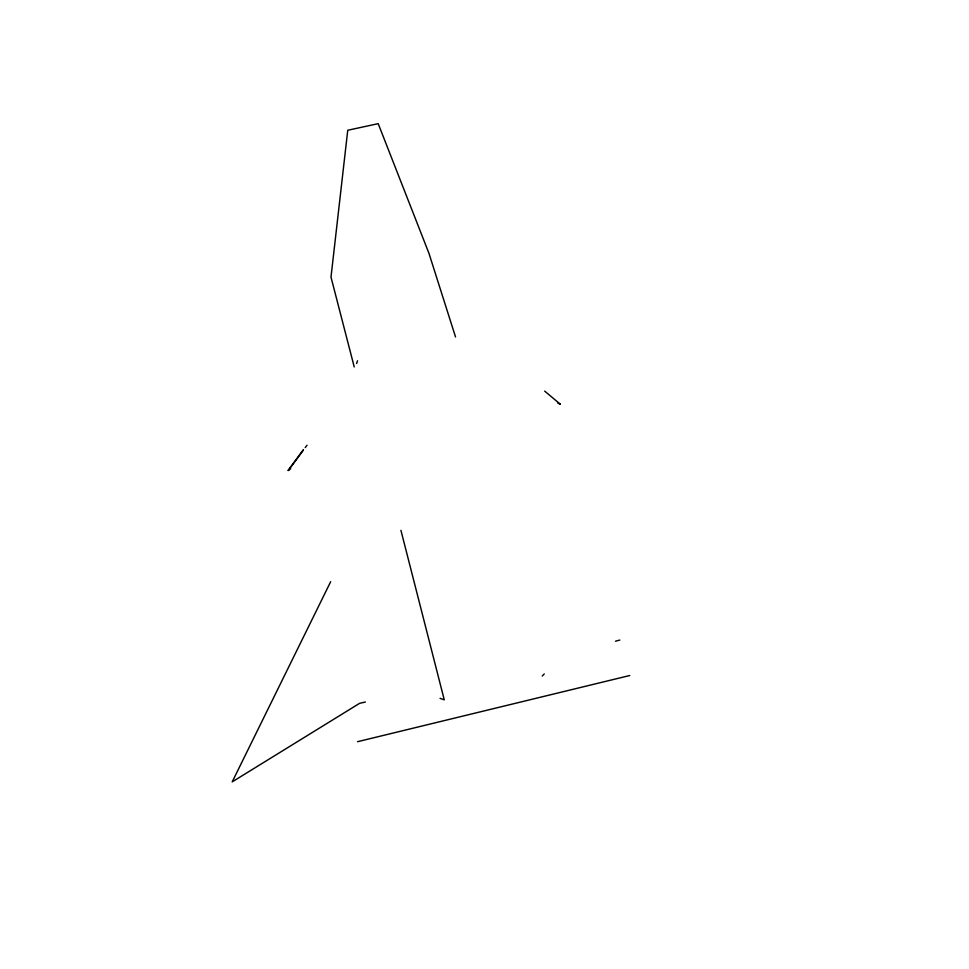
<?xml version="1.0" encoding="UTF-8"?>
<svg xmlns="http://www.w3.org/2000/svg" width="969" height="969" viewBox="0 0 969 969"><rect width="100%" height="100%" fill="white"/><g stroke="black" fill="none" stroke-linecap="round" stroke-linejoin="round"><path stroke-width="1.45" d="M356.568 363.508L357.573 360.783M330.671 581.691L232.197 781.874L359.584 703.337L365.398 702.028M290.676 468.778L288.193 470.474L303.309 449.798M288.193 470.474L303.43 450.04M305.223 447.63L307.016 445.231M542.24 676.047L544.227 673.952M615.521 641.187L619.857 640.061M357.549 741.697L629.765 675.514M440.071 698.334L444.274 699.86L400.924 530.322M557.72 402.971L560.409 404.291L544.675 391.113M455.539 336.958L428.952 253.321L378.201 123.657L347.75 130.258L330.998 277.134L354.23 366.948"/></g></svg>
